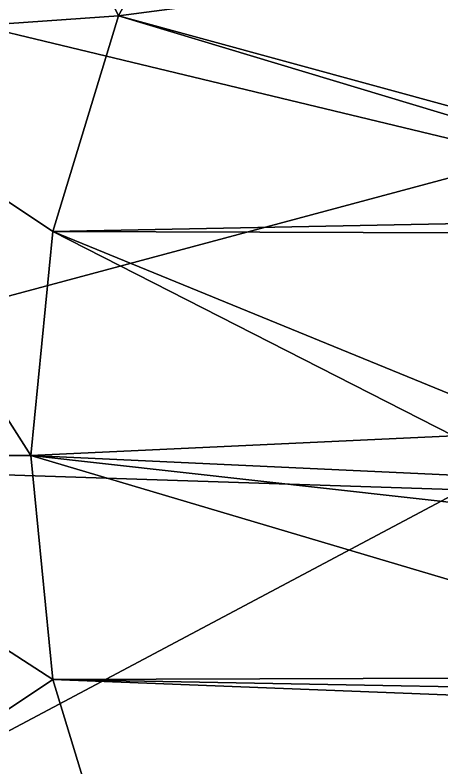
# Model space of a CAD drawing. Extents: x -6.1 to 6.1, y -6.1 to 6.1.
# Drawn here: x -4.052 to -2.568, y -1.087 to 1.532 of the extents above; entities that cross this region are included whole.
import ezdxf

# ---------------------------------------------------------------- set-up
doc = ezdxf.new("R2010")
doc.units = 0

msp = doc.modelspace()

# ---------------------------------------------------------------- linework, layer by layer
for points in [[(-3.693113, 1.529737, -3.187745), (-4.916523, 1.443621, -2.443872), (-4.310654, 2.770289, -2.443872)], [(-3.3236, 2.22105, -3.187745), (-3.693113, 1.529737, -3.187745), (-4.310654, 2.770289, -2.443872)], [(-1.256508, 1.85029, -3.187745), (-3.693113, 1.529737, -3.187745), (-3.3236, 2.22105, -3.187745)], [(-2.274198, 1.038185), (-1.545367, 1.965148), (-5.842056, 1.897968)], [(-2.274198, 1.038185), (-5.842056, 1.897968), (-6.142665, 0)], [(-1.256508, 1.85029, -3.187745), (-1.332798, 0.885239, -3.187745), (-3.693113, 1.529737, -3.187745)], [(-3.693113, 1.529737, -3.187745), (-3.920659, 0.77962, -3.187745), (-4.916523, 1.443621, -2.443872)], [(-1.368612, 0.828795, -3.187745), (-3.920659, 0.77962, -3.187745), (-3.693113, 1.529737, -3.187745)], [(-1.332798, 0.885239, -3.187745), (-1.368612, 0.828795, -3.187745), (-3.693113, 1.529737, -3.187745)], [(-3.997453, 0, -3.187745), (-5.124084, 0, -2.443872), (-4.916523, 1.443621, -2.443872)], [(-3.920659, 0.77962, -3.187745), (-3.997453, 0, -3.187745), (-4.916523, 1.443621, -2.443872)], [(-2.497117, -0.118943), (-2.274198, 1.038185), (-6.142665, 0)], [(-1.368612, 0.828795, -3.187745), (-1.402036, 0.770905, -3.187745), (-3.920659, 0.77962, -3.187745)], [(-2.527868, 0.068391, -3.187745), (-3.997453, 0, -3.187745), (-3.920659, 0.77962, -3.187745)], [(-2.439819, 0.173189, -3.187745), (-3.920659, 0.77962, -3.187745), (-1.402036, 0.770905, -3.187745)], [(-2.439819, 0.173189, -3.187745), (-2.527868, 0.068391, -3.187745), (-3.920659, 0.77962, -3.187745)], [(-2.527868, 0.068391, -3.187745), (-2.527856, -0.068665, -3.187745), (-3.997453, 0, -3.187745)], [(-2.497117, -0.118943), (-6.142665, 0), (-5.842056, -1.897968)], [(-3.920659, -0.77962, -3.187745), (-5.124084, 0, -2.443872), (-3.997453, 0, -3.187745)], [(-4.916523, -1.443621, -2.443872), (-5.124084, 0, -2.443872), (-3.920659, -0.77962, -3.187745)], [(-1.402036, -0.770905, -3.187745), (-3.920659, -0.77962, -3.187745), (-3.997453, 0, -3.187745)], [(-2.439788, -0.173448, -3.187745), (-1.402036, -0.770905, -3.187745), (-3.997453, 0, -3.187745)], [(-2.527856, -0.068665, -3.187745), (-2.439788, -0.173448, -3.187745), (-3.997453, 0, -3.187745)], [(-2.165064, -1.25), (-2.497117, -0.118943), (-5.842056, -1.897968)], [(-4.916523, -1.443621, -2.443872), (-3.920659, -0.77962, -3.187745), (-3.693113, -1.529737, -3.187745)], [(-1.402036, -0.770905, -3.187745), (-1.370075, -0.826374, -3.187745), (-3.920659, -0.77962, -3.187745)], [(-1.33592, -0.880521, -3.187745), (-3.693113, -1.529737, -3.187745), (-3.920659, -0.77962, -3.187745)], [(-1.370075, -0.826374, -3.187745), (-1.33592, -0.880521, -3.187745), (-3.920659, -0.77962, -3.187745)], [(-1.33592, -0.880521, -3.187745), (-1.309965, -2.033152, -3.187745), (-3.693113, -1.529737, -3.187745)]]:
    msp.add_3dface(points)

doc.saveas('drawing.dxf')
